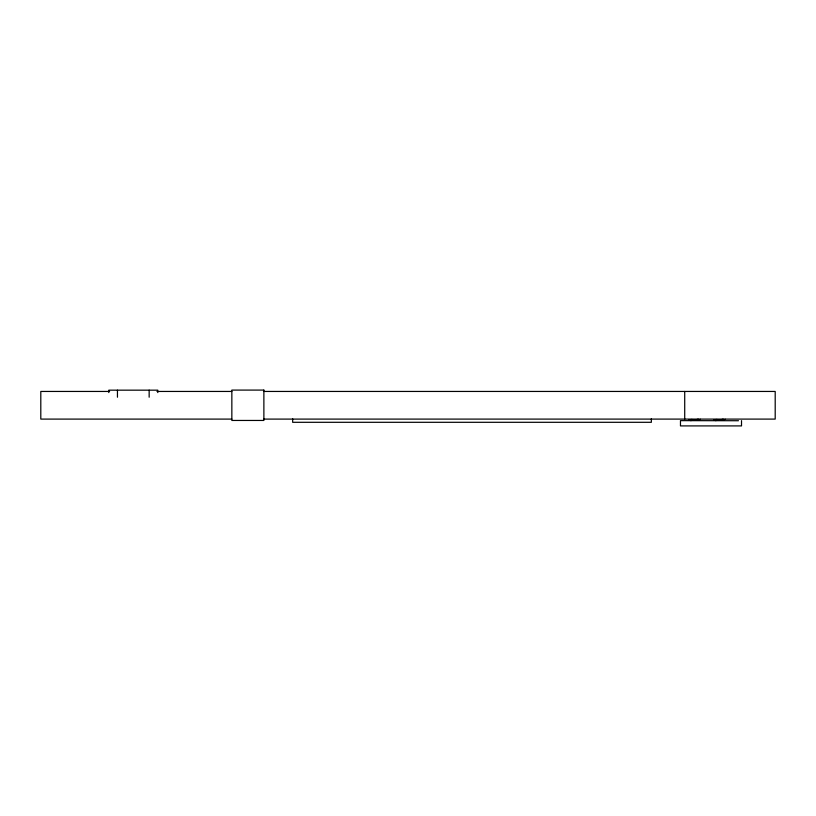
<?xml version="1.0" encoding="UTF-8"?>
<svg xmlns="http://www.w3.org/2000/svg" width="816" height="816" viewBox="0 0 816 816"><rect width="100%" height="100%" fill="white"/><g stroke="black" fill="none" stroke-linecap="round" stroke-linejoin="round"><path stroke-width="1.22" d="M698.292 420.373L700.373 419.271M723.2 420.373L725.281 419.271M698.292 419.169L695.936 419.791L691.03 419.485M723.2 419.169L720.844 419.791L715.928 419.485M109.599 391.445L40.8 391.445L40.8 419.098L231.846 419.098M156.947 391.445L231.846 391.445M263.874 391.445L775.2 391.445L775.2 419.098L263.874 419.098M713.725 419.761L715.928 420.679M688.816 419.761L691.03 420.679M741.52 420.638L741.52 425.911L680.473 425.911L680.473 420.638L738.47 420.73M684.716 391.445L684.716 419.098M651.352 418.812L651.352 422.3L292.658 422.3L292.658 418.812M157.794 392.578L157.794 390.17L108.803 390.17L108.803 392.578M149.155 390.17L149.155 397.219M117.453 390.17L117.453 397.219M263.874 390.089L231.846 390.089L231.846 420.454L263.874 420.454L263.874 390.089"/></g></svg>
